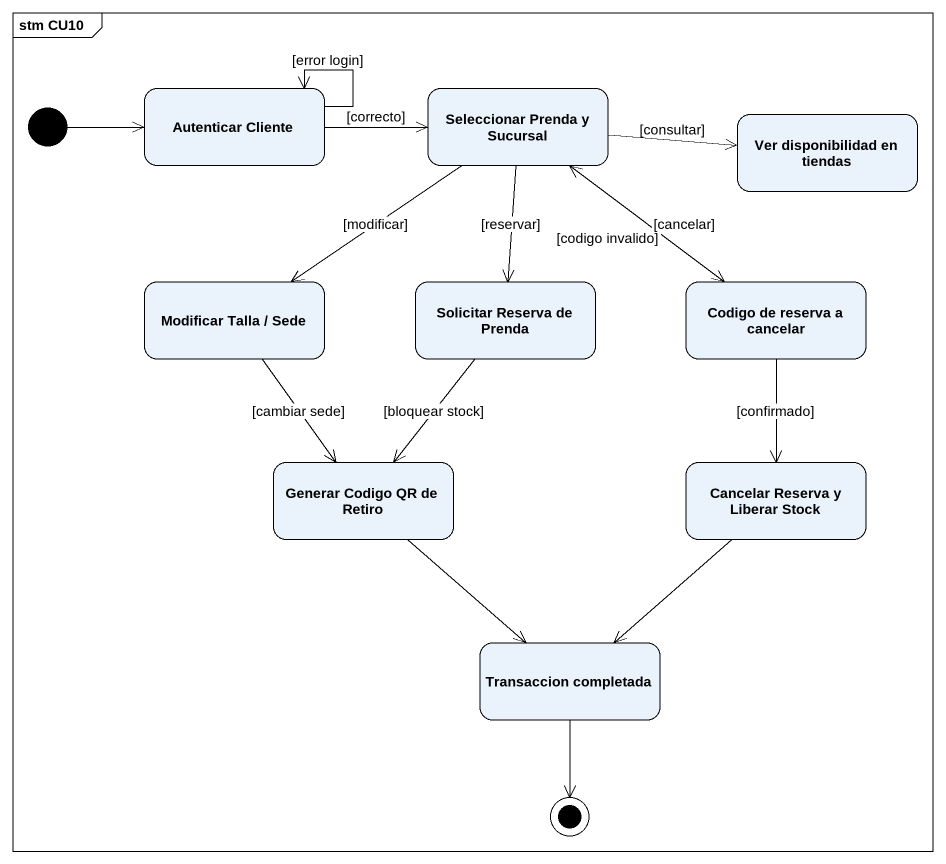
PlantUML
@startuml
mainframe stm CU10
hide empty description
state "Autenticar Cliente" as Autenticar_Cliente
state "Seleccionar Prenda y Sucursal" as Seleccionar_Prenda_y
state "Ver disponibilidad en tiendas" as Ver_disponibilidad_en
state "Modificar Talla / Sede" as Modificar_Talla_Sede
state "Solicitar Reserva de Prenda" as Solicitar_Reserva_de_Prenda
state "Codigo de reserva a cancelar" as Codigo_de_reserva_a_cancelar
state "Generar Codigo QR de Retiro" as Generar_Codigo_QR_de_Retiro
state "Cancelar Reserva y Liberar Stock" as Cancelar_Reserva_y_Liberar
state "Transaccion completada" as Transaccion_completada
[*] -right-> Autenticar_Cliente
Autenticar_Cliente --> Autenticar_Cliente : [error login]
Autenticar_Cliente -right-> Seleccionar_Prenda_y : [correcto]
Seleccionar_Prenda_y -right-> Ver_disponibilidad_en : [consultar]
Seleccionar_Prenda_y --> Modificar_Talla_Sede : [modificar]
Seleccionar_Prenda_y --> Solicitar_Reserva_de_Prenda : [reservar]
Seleccionar_Prenda_y --> Codigo_de_reserva_a_cancelar : [cancelar]
Modificar_Talla_Sede --> Generar_Codigo_QR_de_Retiro : [cambiar sede]
Solicitar_Reserva_de_Prenda --> Generar_Codigo_QR_de_Retiro : [bloquear stock]
Codigo_de_reserva_a_cancelar -up-> Seleccionar_Prenda_y : [codigo invalido]
Codigo_de_reserva_a_cancelar --> Cancelar_Reserva_y_Liberar : [confirmado]
Generar_Codigo_QR_de_Retiro --> Transaccion_completada
Cancelar_Reserva_y_Liberar --> Transaccion_completada
Transaccion_completada --> [*]
@enduml
